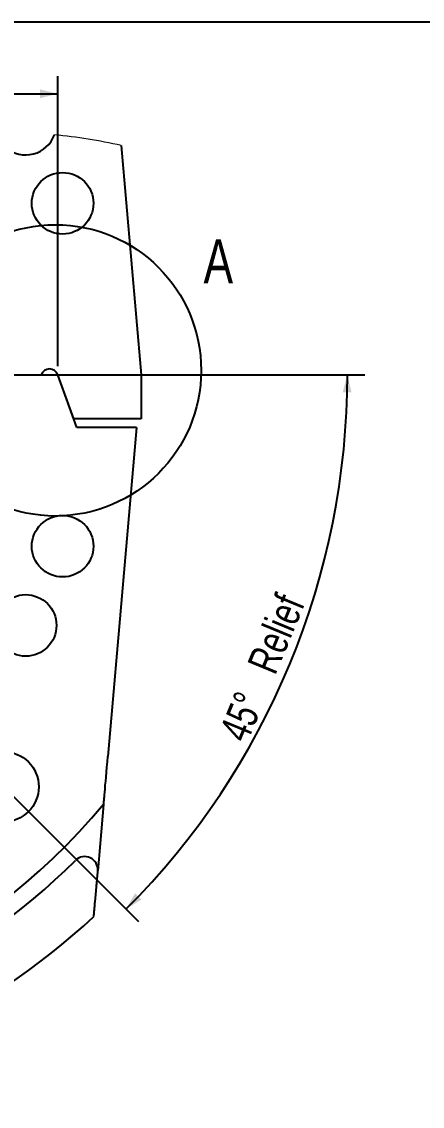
# Model space of a CAD drawing. Header units: millimetres. Extents: x 8 to 862, y 8 to 585.
# Drawn here: x 166.3 to 211.8, y 461.7 to 585 of the extents above; entities that cross this region are included whole.
import ezdxf

# ---------------------------------------------------------------- set-up
doc = ezdxf.new("R2010")
doc.units = ezdxf.units.MM
doc.layers.add('DETAIL', color=3, linetype='Continuous')
doc.layers.add('DIMENSIONS', color=2, linetype='Continuous')
doc.layers.add('OUTLINE', color=7, linetype='Continuous', lineweight=25)
doc.styles.add('SLDTEXTSTYLE0', font='TXT', dxfattribs={"width": 0.75})
doc.dimstyles.new('SLDDIMSTYLE2', dxfattribs={"dimtxt": 3.5, "dimasz": 2, "dimexe": 0, "dimexo": 0.0625, "dimgap": 0.875, "dimtad": 1, "dimrnd": 1e-09, "dimzin": 12, "dimdsep": 46, "dimtxsty": 'SLDTEXTSTYLE0', "dimsah": 1, "dimcen": 0.09, "dimadec": 0, "dimazin": 3, "dimtfac": 1, "dimtofl": 0, "dimtmove": 0, "dimatfit": 3, "dimfxl": 0, "dimfrac": 2, "dimtolj": 1, "dimtzin": 12, "dimarcsym": 0})
doc.dimstyles.new('SLDDIMSTYLE8', dxfattribs={"dimtxt": 3.5, "dimasz": 2, "dimexe": 0, "dimexo": 0.0625, "dimgap": 0.875, "dimtad": 1, "dimdec": 4, "dimzin": 12, "dimdsep": 46, "dimtxsty": 'SLDTEXTSTYLE0', "dimsah": 1, "dimcen": 0.09, "dimazin": 3, "dimtfac": 1, "dimtofl": 0, "dimtmove": 0, "dimatfit": 3, "dimfxl": 0, "dimfrac": 2, "dimtolj": 1, "dimtzin": 12, "dimarcsym": 0})

# ---------------------------------------------------------------- blocks, each defined once
blk = doc.blocks.new('_D_64')
at = {"layer": 'DIMENSIONS'}
for p, q in [((169.48, 544.85), (205.28, 544.85)), ((143.91, 518.3), (179.53, 482.68))]:
    blk.add_line(p, q, dxfattribs=at)
blk.add_arc((117.36, 544.85), 85.93, 315, 0, dxfattribs=at)
for points in [[(203.28, 544.85), (202.76, 542.86), (203.76, 542.85)], [(178.12, 484.1), (179.87, 485.18), (179.16, 485.88)]]:
    blk.add_solid(points, dxfattribs=at)
at = {"layer": 'DIMENSIONS', "char_height": 3.5, "attachment_point": 1, "rotation": 67.5, "style": 'SLDTEXTSTYLE0'}
for s, insert in [('Relief', (191.84, 511.92)), ('45°', (188.64, 504.2))]:
    blk.add_mtext(s, dxfattribs=dict(at, insert=insert))
blk = doc.blocks.new('_D_67')
at = {"layer": 'DIMENSIONS'}
for p, q in [((64.36, 545.85), (64.36, 578.81)), ((170.36, 545.85), (170.36, 578.81)), ((64.36, 576.81), (170.36, 576.81))]:
    blk.add_line(p, q, dxfattribs=at)
for points in [[(64.36, 576.81), (66.36, 576.31), (66.36, 577.31)], [(170.36, 576.81), (168.36, 577.31), (168.36, 576.31)]]:
    blk.add_solid(points, dxfattribs=at)
at = {"layer": 'DIMENSIONS', "insert": (113.48, 581.32), "char_height": 3.5, "attachment_point": 1, "style": 'SLDTEXTSTYLE0'}
blk.add_mtext('106', dxfattribs=at)

msp = doc.modelspace()

# ---------------------------------------------------------------- linework, layer by layer
at = {"color": 7, "linetype": 'Continuous', "lineweight": 18}
msp.add_arc((165.1967, 517.84399), 54.49408, 76.865907, 84.9461075, dxfattribs=at)
at = {"layer": 'DETAIL'}
msp.add_circle((170.10918, 545.35491), 16.55999, dxfattribs=at)
at = {"layer": 'OUTLINE'}
for p, q in [((8, 585), (832, 585)), ((177.57943, 570.91256), (179.85918, 544.85491)), ((158.0304, 544.85491), (168.4798, 544.85491)), ((158.0304, 544.85491), (170.35918, 544.85491)), ((172.17903, 539.85491), (170.35918, 544.85491)), ((172.543, 538.85491), (170.35918, 544.85491)), ((179.85918, 544.85491), (179.85918, 539.85491)), ((179.85918, 539.85491), (172.17903, 539.85491)), ((179.33425, 538.85491), (172.543, 538.85491)), ((179.33425, 538.85491), (176.06286, 501.46276)), ((175.58506, 496.0014), (174.92305, 488.4347)), ((174.86877, 487.81415), (174.92305, 488.4347))]:
    msp.add_line(p, q, dxfattribs=at)
at = {"layer": 'OUTLINE', "flags": 128}
msp.add_lwpolyline([(175.58597, 496.01188), (175.58905, 496.04705), (175.59842, 496.15414), (175.61242, 496.31422), (175.63081, 496.52439), (175.64702, 496.70968), (175.6647, 496.91177), (175.68408, 497.1332), (175.70445, 497.36609), (175.73957, 497.76747), (175.77625, 498.18682), (175.81503, 498.62999), (175.85466, 499.08299), (175.90557, 499.66497), (175.95713, 500.25424), (176.0099, 500.85748), (176.06286, 501.46276)], dxfattribs=at)
at = {"layer": 'OUTLINE'}
for centre, radius in [((170.92166, 564.35005), 3.5), ((170.92166, 525.35976), 3.5), ((166.72263, 516.3549), 3.5), ((164.20501, 498.00908), 4)]:
    msp.add_circle(centre, radius, dxfattribs=at)
for centre, radius, start, end in [((166.72196, 573.35149), 3.49695, 229.9724212, 339.4891902), ((169.41949, 544.51288), 1, 20.0000384, 159.9999616), ((117.35918, 544.85492), 76.00001, 219.9913145, 320.0086855), ((117.35916, 544.85493), 77.95003, 277.37065, 314.8878655), ((173.42876, 488.56544), 1.5, 354.9998014, 134.8880669), ((117.35923, 544.85481), 83.99989, 278.012756, 312.8351495)]:
    msp.add_arc(centre, radius, start, end, dxfattribs=at)
msp.add_open_spline([(174.47003, 483.2566), (174.47034, 483.26018), (174.47264, 483.28632), (174.47853, 483.35394), (174.48823, 483.46461), (174.50086, 483.60903), (174.51548, 483.77613), (174.53478, 483.99667), (174.55879, 484.27116), (174.58748, 484.59899), (174.62346, 485.0104), (174.66666, 485.50406), (174.71684, 486.07758), (174.76765, 486.65835), (174.81842, 487.23881), (174.85195, 487.62194), (174.86877, 487.81415)], degree=3, knots=[0, 0, 0, 0, 0.002357471, 0.017206884, 0.044508491, 0.075204763, 0.112275832, 0.154497324, 0.220373927, 0.292963853, 0.370290479, 0.491182397, 0.617917059, 0.7478051, 0.873476995, 1, 1, 1, 1], dxfattribs=at)

# ---------------------------------------------------------------- texts
at = {"layer": 'DETAIL', "insert": (186.94563, 560.26767), "char_height": 5, "attachment_point": 1, "style": 'SLDTEXTSTYLE0'}
msp.add_mtext('A', dxfattribs=at)

# ---------------------------------------------------------------- dimensions: what is measured, and where the dimension line sits
at = {"layer": 'DIMENSIONS'}
dim = msp.add_linear_dim(base=(170.35918, 576.81118), p1=(64.35918, 544.85491), p2=(170.35918, 544.85491), angle=0, dimstyle='SLDDIMSTYLE2', dxfattribs=at)
dim.commit()
dim.dimension.update_dxf_attribs({"geometry": '_D_67', "text_midpoint": (117.35918, 576.81118), "dimtype": 160})
dim = msp.add_angular_dim_2l(base=(196.74404, 511.97262), line1=((143.20394, 519.01015), (117.35918, 544.85491)), line2=((154.70918, 544.85491), (168.4798, 544.85491)), text='<> Relief', dimstyle='SLDDIMSTYLE8', dxfattribs=at)
dim.commit()
dim.dimension.update_dxf_attribs({"geometry": '_D_64', "text_midpoint": (196.74404, 511.97262), "dimtype": 162})

doc.saveas('drawing.dxf')
